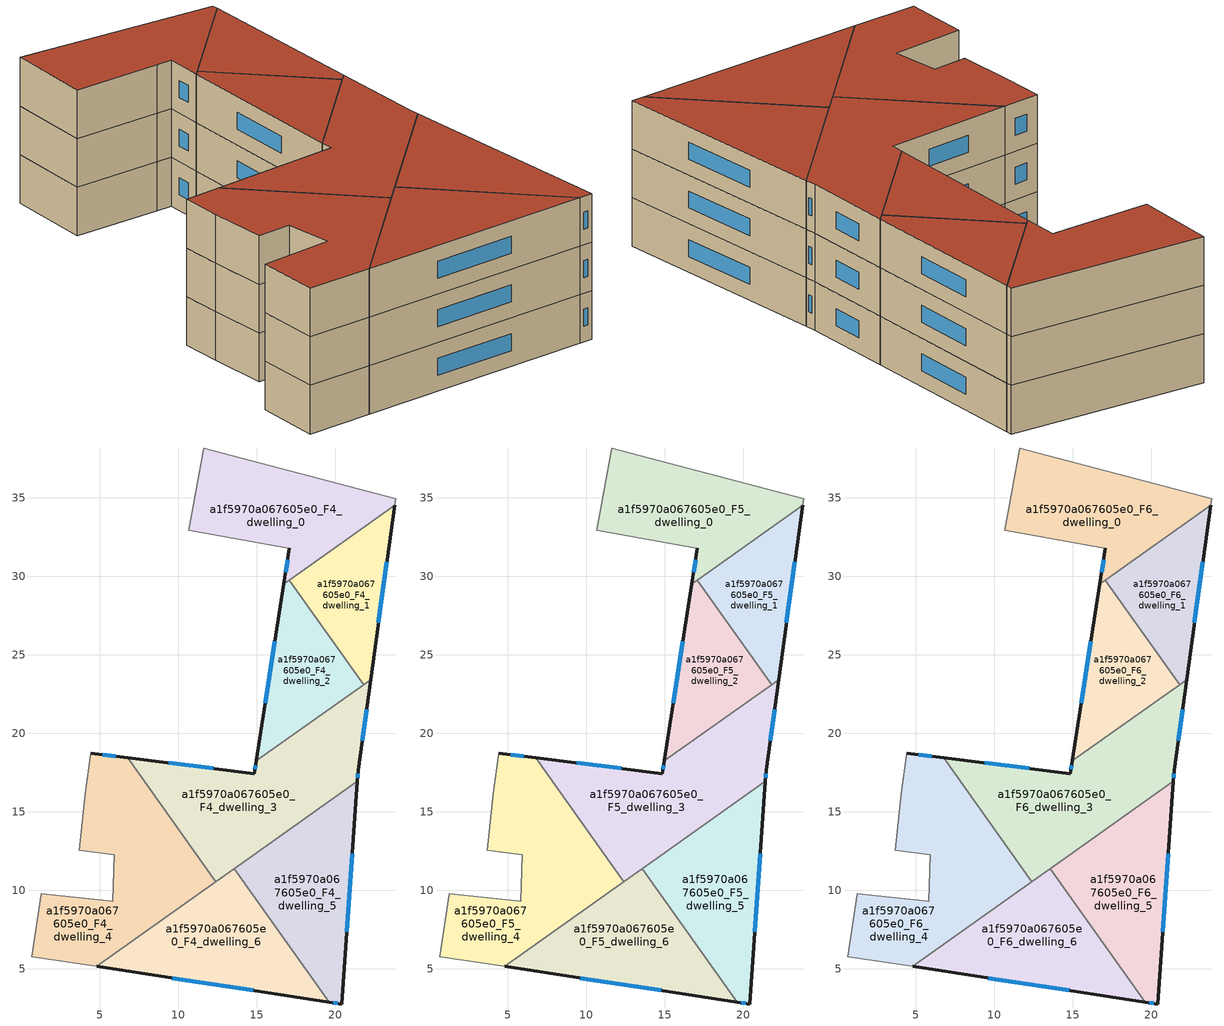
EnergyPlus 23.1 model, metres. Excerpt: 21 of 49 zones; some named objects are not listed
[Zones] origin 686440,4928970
a1f5970a067605e0_F4_dwelling_0
 floor to a1f5970a067605e0_F3_dwelling_0 (EU_floor_Construction): 23.86,34.93 23.8,34.53 16.74,29.51 17.1,31.77 16.15,31.93 10.68,32.93 11.63,38.17 z12
 wall outside (EU_wall_Construction): 17.1,31.77 16.74,29.51 z12:15
 wall adiabatic (EU_wall_Construction): 23.8,34.53 23.86,34.93 11.63,38.17 10.68,32.93 16.15,31.93 17.1,31.77 z12:15
 wall to a1f5970a067605e0_F4_dwelling_1 (EU_wall_Construction): 17.08,29.75 23.8,34.53 z12:15
 wall to a1f5970a067605e0_F4_dwelling_2 (EU_wall_Construction): 16.74,29.51 17.08,29.75 z12:15
 window (EU_Window_Construction): 16.98,31.04 16.86,30.25 z12.98:14.02
a1f5970a067605e0_F4_dwelling_1
 floor to a1f5970a067605e0_F3_dwelling_1 (EU_floor_Construction): 23.8,34.53 22.26,23.41 21.82,23.09 17.08,29.75 z12
 wall outside (EU_wall_Construction): 22.26,23.41 23.8,34.53 z12:15
 wall to a1f5970a067605e0_F4_dwelling_2 (EU_wall_Construction): 17.08,29.75 21.82,23.09 z12:15
 wall to a1f5970a067605e0_F4_dwelling_3 (EU_wall_Construction): 21.82,23.09 22.26,23.41 z12:15
 window (EU_Window_Construction): 22.76,27.03 23.3,30.91 z12.98:14.02
a1f5970a067605e0_F4_dwelling_2
 floor to a1f5970a067605e0_F3_dwelling_2 (EU_floor_Construction): 17.08,29.75 21.82,23.09 14.98,18.23 16.74,29.51 z12
 wall outside (EU_wall_Construction): 16.74,29.51 14.98,18.23 z12:15
 wall to a1f5970a067605e0_F4_dwelling_3 (EU_wall_Construction): 14.98,18.23 21.82,23.09 z12:15
 window (EU_Window_Construction): 16.17,25.85 15.56,21.9 z12.98:14.02
a1f5970a067605e0_F4_dwelling_3
 floor to a1f5970a067605e0_F3_dwelling_3 (EU_floor_Construction): 22.26,23.41 21.47,17.65 21.42,16.94 12.41,10.54 6.8,18.44 14.86,17.43 14.98,18.23 z12
 wall outside (EU_wall_Construction): 14.98,18.23 14.86,17.43 6.8,18.44 / 21.42,16.94 21.47,17.65 22.26,23.41 z12:15
 wall to a1f5970a067605e0_F4_dwelling_4 (EU_wall_Construction): 6.8,18.44 12.41,10.54 z12:15
 wall to a1f5970a067605e0_F4_dwelling_5 (EU_wall_Construction): 13.58,11.37 21.42,16.94 z12:15
 wall to a1f5970a067605e0_F4_dwelling_6 (EU_wall_Construction): 12.41,10.54 13.58,11.37 z12:15
 window (EU_Window_Construction): 12.24,17.76 9.42,18.11 / 14.94,17.97 14.9,17.69 / 21.73,19.52 22,21.54 / 21.43,17.17 21.45,17.42 z12.98:14.02
a1f5970a067605e0_F4_dwelling_4
 floor to a1f5970a067605e0_F3_dwelling_4 (EU_floor_Construction): 6.8,18.44 12.41,10.54 4.81,5.14 0.69,5.77 1.28,9.77 5.85,9.28 5.92,12.27 3.72,12.53 4.1,16.19 4.44,18.73 z12
 wall outside (EU_wall_Construction): 6.8,18.44 4.44,18.73 z12:15
 wall adiabatic (EU_wall_Construction): 4.44,18.73 4.1,16.19 3.72,12.53 5.92,12.27 5.85,9.28 1.28,9.77 0.69,5.77 4.81,5.14 z12:15
 wall to a1f5970a067605e0_F4_dwelling_6 (EU_wall_Construction): 4.81,5.14 12.41,10.54 z12:15
 window (EU_Window_Construction): 6.03,18.53 5.2,18.64 z12.98:14.02
a1f5970a067605e0_F4_dwelling_5
 floor to a1f5970a067605e0_F3_dwelling_5 (EU_floor_Construction): 21.42,16.94 20.44,2.75 19.61,2.88 13.58,11.37 z12
 wall outside (EU_wall_Construction): 19.61,2.88 20.44,2.75 21.42,16.94 z12:15
 wall to a1f5970a067605e0_F4_dwelling_6 (EU_wall_Construction): 13.58,11.37 19.61,2.88 z12:15
 window (EU_Window_Construction): 19.88,2.84 20.17,2.79 / 20.76,7.37 21.1,12.33 z12.98:14.02
a1f5970a067605e0_F4_dwelling_6
 floor to a1f5970a067605e0_F3_dwelling_6 (EU_floor_Construction): 13.58,11.37 19.61,2.88 4.81,5.14 z12
 wall outside (EU_wall_Construction): 4.81,5.14 19.61,2.88 z12:15
 window (EU_Window_Construction): 9.63,4.4 14.8,3.61 z12.98:14.02
a1f5970a067605e0_F5_dwelling_0
 floor to a1f5970a067605e0_F4_dwelling_0 (EU_floor_Construction): 23.86,34.93 23.8,34.53 16.74,29.51 17.1,31.77 16.15,31.93 10.68,32.93 11.63,38.17 z15
 wall outside (EU_wall_Construction): 17.1,31.77 16.74,29.51 z15:18
 wall adiabatic (EU_wall_Construction): 23.8,34.53 23.86,34.93 11.63,38.17 10.68,32.93 16.15,31.93 17.1,31.77 z15:18
 wall to a1f5970a067605e0_F5_dwelling_1 (EU_wall_Construction): 17.08,29.75 23.8,34.53 z15:18
 wall to a1f5970a067605e0_F5_dwelling_2 (EU_wall_Construction): 16.74,29.51 17.08,29.75 z15:18
 window (EU_Window_Construction): 16.98,31.04 16.86,30.25 z15.98:17.02
a1f5970a067605e0_F5_dwelling_1
 floor to a1f5970a067605e0_F4_dwelling_1 (EU_floor_Construction): 23.8,34.53 22.26,23.41 21.82,23.09 17.08,29.75 z15
 wall outside (EU_wall_Construction): 22.26,23.41 23.8,34.53 z15:18
 wall to a1f5970a067605e0_F5_dwelling_2 (EU_wall_Construction): 17.08,29.75 21.82,23.09 z15:18
 wall to a1f5970a067605e0_F5_dwelling_3 (EU_wall_Construction): 21.82,23.09 22.26,23.41 z15:18
 window (EU_Window_Construction): 22.76,27.03 23.3,30.91 z15.98:17.02
a1f5970a067605e0_F5_dwelling_2
 floor to a1f5970a067605e0_F4_dwelling_2 (EU_floor_Construction): 17.08,29.75 21.82,23.09 14.98,18.23 16.74,29.51 z15
 wall outside (EU_wall_Construction): 16.74,29.51 14.98,18.23 z15:18
 wall to a1f5970a067605e0_F5_dwelling_3 (EU_wall_Construction): 14.98,18.23 21.82,23.09 z15:18
 window (EU_Window_Construction): 16.17,25.85 15.56,21.9 z15.98:17.02
a1f5970a067605e0_F5_dwelling_3
 floor to a1f5970a067605e0_F4_dwelling_3 (EU_floor_Construction): 22.26,23.41 21.47,17.65 21.42,16.94 12.41,10.54 6.8,18.44 14.86,17.43 14.98,18.23 z15
 wall outside (EU_wall_Construction): 14.98,18.23 14.86,17.43 6.8,18.44 / 21.42,16.94 21.47,17.65 22.26,23.41 z15:18
 wall to a1f5970a067605e0_F5_dwelling_4 (EU_wall_Construction): 6.8,18.44 12.41,10.54 z15:18
 wall to a1f5970a067605e0_F5_dwelling_5 (EU_wall_Construction): 13.58,11.37 21.42,16.94 z15:18
 wall to a1f5970a067605e0_F5_dwelling_6 (EU_wall_Construction): 12.41,10.54 13.58,11.37 z15:18
 window (EU_Window_Construction): 12.24,17.76 9.42,18.11 / 14.94,17.97 14.9,17.69 / 21.73,19.52 22,21.54 / 21.43,17.17 21.45,17.42 z15.98:17.02
a1f5970a067605e0_F5_dwelling_4
 floor to a1f5970a067605e0_F4_dwelling_4 (EU_floor_Construction): 6.8,18.44 12.41,10.54 4.81,5.14 0.69,5.77 1.28,9.77 5.85,9.28 5.92,12.27 3.72,12.53 4.1,16.19 4.44,18.73 z15
 wall outside (EU_wall_Construction): 6.8,18.44 4.44,18.73 z15:18
 wall adiabatic (EU_wall_Construction): 4.44,18.73 4.1,16.19 3.72,12.53 5.92,12.27 5.85,9.28 1.28,9.77 0.69,5.77 4.81,5.14 z15:18
 wall to a1f5970a067605e0_F5_dwelling_6 (EU_wall_Construction): 4.81,5.14 12.41,10.54 z15:18
 window (EU_Window_Construction): 6.03,18.53 5.2,18.64 z15.98:17.02
a1f5970a067605e0_F5_dwelling_5
 floor to a1f5970a067605e0_F4_dwelling_5 (EU_floor_Construction): 21.42,16.94 20.44,2.75 19.61,2.88 13.58,11.37 z15
 wall outside (EU_wall_Construction): 19.61,2.88 20.44,2.75 21.42,16.94 z15:18
 wall to a1f5970a067605e0_F5_dwelling_6 (EU_wall_Construction): 13.58,11.37 19.61,2.88 z15:18
 window (EU_Window_Construction): 19.88,2.84 20.17,2.79 / 20.76,7.37 21.1,12.33 z15.98:17.02
a1f5970a067605e0_F5_dwelling_6
 floor to a1f5970a067605e0_F4_dwelling_6 (EU_floor_Construction): 13.58,11.37 19.61,2.88 4.81,5.14 z15
 wall outside (EU_wall_Construction): 4.81,5.14 19.61,2.88 z15:18
 window (EU_Window_Construction): 9.63,4.4 14.8,3.61 z15.98:17.02
a1f5970a067605e0_F6_dwelling_0
 floor to a1f5970a067605e0_F5_dwelling_0 (EU_floor_Construction): 23.86,34.93 23.8,34.53 16.74,29.51 17.1,31.77 16.15,31.93 10.68,32.93 11.63,38.17 z18
 wall outside (EU_wall_Construction): 17.1,31.77 16.74,29.51 z18:21
 wall adiabatic (EU_wall_Construction): 23.8,34.53 23.86,34.93 11.63,38.17 10.68,32.93 16.15,31.93 17.1,31.77 z18:21
 wall to a1f5970a067605e0_F6_dwelling_1 (EU_wall_Construction): 17.08,29.75 23.8,34.53 z18:21
 wall to a1f5970a067605e0_F6_dwelling_2 (EU_wall_Construction): 16.74,29.51 17.08,29.75 z18:21
 window (EU_Window_Construction): 16.98,31.04 16.86,30.25 z18.98:20.02
 roof outside (EU_roof_Construction): 23.8,34.53 23.86,34.93 11.63,38.17 10.68,32.93 16.15,31.93 17.1,31.77 16.74,29.51 z21
a1f5970a067605e0_F6_dwelling_1
 floor to a1f5970a067605e0_F5_dwelling_1 (EU_floor_Construction): 23.8,34.53 22.26,23.41 21.82,23.09 17.08,29.75 z18
 wall outside (EU_wall_Construction): 22.26,23.41 23.8,34.53 z18:21
 wall to a1f5970a067605e0_F6_dwelling_2 (EU_wall_Construction): 17.08,29.75 21.82,23.09 z18:21
 wall to a1f5970a067605e0_F6_dwelling_3 (EU_wall_Construction): 21.82,23.09 22.26,23.41 z18:21
 window (EU_Window_Construction): 22.76,27.03 23.3,30.91 z18.98:20.02
 roof outside (EU_roof_Construction): 22.26,23.41 23.8,34.53 17.08,29.75 21.82,23.09 z21
a1f5970a067605e0_F6_dwelling_2
 floor to a1f5970a067605e0_F5_dwelling_2 (EU_floor_Construction): 17.08,29.75 21.82,23.09 14.98,18.23 16.74,29.51 z18
 wall outside (EU_wall_Construction): 16.74,29.51 14.98,18.23 z18:21
 wall to a1f5970a067605e0_F6_dwelling_3 (EU_wall_Construction): 14.98,18.23 21.82,23.09 z18:21
 window (EU_Window_Construction): 16.17,25.85 15.56,21.9 z18.98:20.02
 roof outside (EU_roof_Construction): 21.82,23.09 17.08,29.75 16.74,29.51 14.98,18.23 z21
a1f5970a067605e0_F6_dwelling_3
 floor to a1f5970a067605e0_F5_dwelling_3 (EU_floor_Construction): 22.26,23.41 21.47,17.65 21.42,16.94 12.41,10.54 6.8,18.44 14.86,17.43 14.98,18.23 z18
 wall outside (EU_wall_Construction): 14.98,18.23 14.86,17.43 6.8,18.44 / 21.42,16.94 21.47,17.65 22.26,23.41 z18:21
 wall to a1f5970a067605e0_F6_dwelling_4 (EU_wall_Construction): 6.8,18.44 12.41,10.54 z18:21
 wall to a1f5970a067605e0_F6_dwelling_5 (EU_wall_Construction): 13.58,11.37 21.42,16.94 z18:21
 wall to a1f5970a067605e0_F6_dwelling_6 (EU_wall_Construction): 12.41,10.54 13.58,11.37 z18:21
 window (EU_Window_Construction): 12.24,17.76 9.42,18.11 / 14.94,17.97 14.9,17.69 / 21.73,19.52 22,21.54 / 21.43,17.17 21.45,17.42 z18.98:20.02
 roof outside (EU_roof_Construction): 21.42,16.94 21.47,17.65 22.26,23.41 14.98,18.23 14.86,17.43 6.8,18.44 12.41,10.54 z21
a1f5970a067605e0_F6_dwelling_4
 floor to a1f5970a067605e0_F5_dwelling_4 (EU_floor_Construction): 6.8,18.44 12.41,10.54 4.81,5.14 0.69,5.77 1.28,9.77 5.85,9.28 5.92,12.27 3.72,12.53 4.1,16.19 4.44,18.73 z18
 wall outside (EU_wall_Construction): 6.8,18.44 4.44,18.73 z18:21
 wall adiabatic (EU_wall_Construction): 4.44,18.73 4.1,16.19 3.72,12.53 5.92,12.27 5.85,9.28 1.28,9.77 0.69,5.77 4.81,5.14 z18:21
 wall to a1f5970a067605e0_F6_dwelling_6 (EU_wall_Construction): 4.81,5.14 12.41,10.54 z18:21
 window (EU_Window_Construction): 6.03,18.53 5.2,18.64 z18.98:20.02
 roof outside (EU_roof_Construction): 12.41,10.54 6.8,18.44 4.44,18.73 4.1,16.19 3.72,12.53 5.92,12.27 5.85,9.28 1.28,9.77 0.69,5.77 4.81,5.14 z21
a1f5970a067605e0_F6_dwelling_5
 floor to a1f5970a067605e0_F5_dwelling_5 (EU_floor_Construction): 21.42,16.94 20.44,2.75 19.61,2.88 13.58,11.37 z18
 wall outside (EU_wall_Construction): 19.61,2.88 20.44,2.75 21.42,16.94 z18:21
 wall to a1f5970a067605e0_F6_dwelling_6 (EU_wall_Construction): 13.58,11.37 19.61,2.88 z18:21
 window (EU_Window_Construction): 19.88,2.84 20.17,2.79 / 20.76,7.37 21.1,12.33 z18.98:20.02
 roof outside (EU_roof_Construction): 20.44,2.75 21.42,16.94 13.58,11.37 19.61,2.88 z21
a1f5970a067605e0_F6_dwelling_6
 floor to a1f5970a067605e0_F5_dwelling_6 (EU_floor_Construction): 13.58,11.37 19.61,2.88 4.81,5.14 z18
 wall outside (EU_wall_Construction): 4.81,5.14 19.61,2.88 z18:21
 window (EU_Window_Construction): 9.63,4.4 14.8,3.61 z18.98:20.02
 roof outside (EU_roof_Construction): 19.61,2.88 13.58,11.37 4.81,5.14 z21
[Building]
EU S2 Campaign: North Axis=0; Terrain=City; Solar Distribution=FullExterior
[Site:Location]
Bologna: Latitude=44.5; Longitude=11.25; Time Zone=1; Elevation=37
[SizingPeriod:WeatherFileDays]
AnnualSizingPeriod: Begin Month=1; Begin Day of Month=1; End Month=12; End Day of Month=31; Day of Week for Start Day=Monday; Use Weather File Daylight Saving Period=No; Use Weather File Rain and Snow Indicators=No
[MATERIAL]
EU_InternalMass_Material: Roughness=MediumRough; Thickness=0.1; Conductivity=1; Density=1800; Specific Heat=900; Thermal Absorptance=0.9; Solar Absorptance=0.7; Visible Absorptance=0.7
[MATERIAL:NOMASS] Roughness=MediumRough; Thermal Absorptance=0.9; Solar Absorptance=0.7; Visible Absorptance=0.7
Name | Thermal Resistance
EU_wall_NoMass | 0.905828
EU_roof_NoMass | 0.37593
EU_floor_NoMass | 0.67114
[WINDOWMATERIAL:SIMPLEGLAZINGSYSTEM]
EU_Window_SimpleGlazing: UFactor=4.52486; Solar Heat Gain Coefficient=0.85; Visible Transmittance=0.85
[CONSTRUCTION]
EU_wall_Construction: EU_wall_NoMass
EU_roof_Construction: EU_roof_NoMass
EU_floor_Construction: EU_floor_NoMass
EU_Window_Construction: EU_Window_SimpleGlazing
EU_InternalMass_Construction: EU_InternalMass_Material
[ZONE] Type=1; Multiplier=1; Ceiling Height=autocalculate; Floor Area=autocalculate; Part of Total Floor Area=Yes
Name | Volume
a1f5970a067605e0_F4_dwelling_0; a1f5970a067605e0_F5_dwelling_0; a1f5970a067605e0_F6_dwelling_0 | 168.056
a1f5970a067605e0_F4_dwelling_1; a1f5970a067605e0_F5_dwelling_1; a1f5970a067605e0_F6_dwelling_1 | 107.829
a1f5970a067605e0_F4_dwelling_2; a1f5970a067605e0_F5_dwelling_2; a1f5970a067605e0_F6_dwelling_2 | 107.833
a1f5970a067605e0_F4_dwelling_3; a1f5970a067605e0_F5_dwelling_3; a1f5970a067605e0_F6_dwelling_3 | 228.265
a1f5970a067605e0_F4_dwelling_4; a1f5970a067605e0_F5_dwelling_4; a1f5970a067605e0_F6_dwelling_4 | 228.254
a1f5970a067605e0_F4_dwelling_5; a1f5970a067605e0_F5_dwelling_5; a1f5970a067605e0_F6_dwelling_5 | 168.059
a1f5970a067605e0_F4_dwelling_6; a1f5970a067605e0_F5_dwelling_6; a1f5970a067605e0_F6_dwelling_6 | 168.029
[INTERNALMASS] Construction=EU_InternalMass_Construction
Name | Zone or ZoneList | Surface Area
a1f5970a067605e0_F4_dwelling_0_EU_InternalMass | a1f5970a067605e0_F4_dwelling_0 | 56.0191
a1f5970a067605e0_F4_dwelling_1_EU_InternalMass | a1f5970a067605e0_F4_dwelling_1 | 35.9411
a1f5970a067605e0_F4_dwelling_2_EU_InternalMass | a1f5970a067605e0_F4_dwelling_2 | 35.9466
a1f5970a067605e0_F4_dwelling_3_EU_InternalMass | a1f5970a067605e0_F4_dwelling_3 | 76.0867
a1f5970a067605e0_F4_dwelling_4_EU_InternalMass | a1f5970a067605e0_F4_dwelling_4 | 76.0852
a1f5970a067605e0_F4_dwelling_5_EU_InternalMass | a1f5970a067605e0_F4_dwelling_5 | 56.0223
a1f5970a067605e0_F4_dwelling_6_EU_InternalMass | a1f5970a067605e0_F4_dwelling_6 | 56.0122
a1f5970a067605e0_F5_dwelling_0_EU_InternalMass | a1f5970a067605e0_F5_dwelling_0 | 56.0191
a1f5970a067605e0_F5_dwelling_1_EU_InternalMass | a1f5970a067605e0_F5_dwelling_1 | 35.9411
a1f5970a067605e0_F5_dwelling_2_EU_InternalMass | a1f5970a067605e0_F5_dwelling_2 | 35.9466
a1f5970a067605e0_F5_dwelling_3_EU_InternalMass | a1f5970a067605e0_F5_dwelling_3 | 76.0867
a1f5970a067605e0_F5_dwelling_4_EU_InternalMass | a1f5970a067605e0_F5_dwelling_4 | 76.0852
a1f5970a067605e0_F5_dwelling_5_EU_InternalMass | a1f5970a067605e0_F5_dwelling_5 | 56.0223
a1f5970a067605e0_F5_dwelling_6_EU_InternalMass | a1f5970a067605e0_F5_dwelling_6 | 56.0122
a1f5970a067605e0_F6_dwelling_0_EU_InternalMass | a1f5970a067605e0_F6_dwelling_0 | 56.0191
a1f5970a067605e0_F6_dwelling_1_EU_InternalMass | a1f5970a067605e0_F6_dwelling_1 | 35.9411
a1f5970a067605e0_F6_dwelling_2_EU_InternalMass | a1f5970a067605e0_F6_dwelling_2 | 35.9466
a1f5970a067605e0_F6_dwelling_3_EU_InternalMass | a1f5970a067605e0_F6_dwelling_3 | 76.0867
a1f5970a067605e0_F6_dwelling_4_EU_InternalMass | a1f5970a067605e0_F6_dwelling_4 | 76.0852
a1f5970a067605e0_F6_dwelling_5_EU_InternalMass | a1f5970a067605e0_F6_dwelling_5 | 56.0223
a1f5970a067605e0_F6_dwelling_6_EU_InternalMass | a1f5970a067605e0_F6_dwelling_6 | 56.0122
[OTHEREQUIPMENT] Fuel Type=Electricity; Design Level Calculation Method=Watts/Area; Power per Zone Floor Area=1; Fraction Latent=0; Fraction Radiant=0; Fraction Lost=0; Carbon Dioxide Generation Rate=0; EndUse Subcategory=EU_Step8_InternalGains
Name | Zone or ZoneList or Space or SpaceList | Schedule
EU_Step8_InternalGain_a1f5970a067605e0_F4_dwelling_0_f000 | a1f5970a067605e0_F4_dwelling_0 | EU_Step8_GainSchedule_a1f5970a067605e0_F4_dwelling_0_f000
EU_Step8_InternalGain_a1f5970a067605e0_F4_dwelling_1_f000 | a1f5970a067605e0_F4_dwelling_1 | EU_Step8_GainSchedule_a1f5970a067605e0_F4_dwelling_1_f000
EU_Step8_InternalGain_a1f5970a067605e0_F4_dwelling_2_f000 | a1f5970a067605e0_F4_dwelling_2 | EU_Step8_GainSchedule_a1f5970a067605e0_F4_dwelling_2_f000
EU_Step8_InternalGain_a1f5970a067605e0_F4_dwelling_3_f000 | a1f5970a067605e0_F4_dwelling_3 | EU_Step8_GainSchedule_a1f5970a067605e0_F4_dwelling_3_f000
EU_Step8_InternalGain_a1f5970a067605e0_F4_dwelling_4_f000 | a1f5970a067605e0_F4_dwelling_4 | EU_Step8_GainSchedule_a1f5970a067605e0_F4_dwelling_4_f000
EU_Step8_InternalGain_a1f5970a067605e0_F4_dwelling_5_f000 | a1f5970a067605e0_F4_dwelling_5 | EU_Step8_GainSchedule_a1f5970a067605e0_F4_dwelling_5_f000
EU_Step8_InternalGain_a1f5970a067605e0_F4_dwelling_6_f000 | a1f5970a067605e0_F4_dwelling_6 | EU_Step8_GainSchedule_a1f5970a067605e0_F4_dwelling_6_f000
EU_Step8_InternalGain_a1f5970a067605e0_F5_dwelling_0_f000 | a1f5970a067605e0_F5_dwelling_0 | EU_Step8_GainSchedule_a1f5970a067605e0_F5_dwelling_0_f000
EU_Step8_InternalGain_a1f5970a067605e0_F5_dwelling_1_f000 | a1f5970a067605e0_F5_dwelling_1 | EU_Step8_GainSchedule_a1f5970a067605e0_F5_dwelling_1_f000
EU_Step8_InternalGain_a1f5970a067605e0_F5_dwelling_2_f000 | a1f5970a067605e0_F5_dwelling_2 | EU_Step8_GainSchedule_a1f5970a067605e0_F5_dwelling_2_f000
EU_Step8_InternalGain_a1f5970a067605e0_F5_dwelling_3_f000 | a1f5970a067605e0_F5_dwelling_3 | EU_Step8_GainSchedule_a1f5970a067605e0_F5_dwelling_3_f000
EU_Step8_InternalGain_a1f5970a067605e0_F5_dwelling_4_f000 | a1f5970a067605e0_F5_dwelling_4 | EU_Step8_GainSchedule_a1f5970a067605e0_F5_dwelling_4_f000
EU_Step8_InternalGain_a1f5970a067605e0_F5_dwelling_5_f000 | a1f5970a067605e0_F5_dwelling_5 | EU_Step8_GainSchedule_a1f5970a067605e0_F5_dwelling_5_f000
EU_Step8_InternalGain_a1f5970a067605e0_F5_dwelling_6_f000 | a1f5970a067605e0_F5_dwelling_6 | EU_Step8_GainSchedule_a1f5970a067605e0_F5_dwelling_6_f000
EU_Step8_InternalGain_a1f5970a067605e0_F6_dwelling_0_f000 | a1f5970a067605e0_F6_dwelling_0 | EU_Step8_GainSchedule_a1f5970a067605e0_F6_dwelling_0_f000
EU_Step8_InternalGain_a1f5970a067605e0_F6_dwelling_1_f000 | a1f5970a067605e0_F6_dwelling_1 | EU_Step8_GainSchedule_a1f5970a067605e0_F6_dwelling_1_f000
EU_Step8_InternalGain_a1f5970a067605e0_F6_dwelling_2_f000 | a1f5970a067605e0_F6_dwelling_2 | EU_Step8_GainSchedule_a1f5970a067605e0_F6_dwelling_2_f000
EU_Step8_InternalGain_a1f5970a067605e0_F6_dwelling_3_f000 | a1f5970a067605e0_F6_dwelling_3 | EU_Step8_GainSchedule_a1f5970a067605e0_F6_dwelling_3_f000
EU_Step8_InternalGain_a1f5970a067605e0_F6_dwelling_4_f000 | a1f5970a067605e0_F6_dwelling_4 | EU_Step8_GainSchedule_a1f5970a067605e0_F6_dwelling_4_f000
EU_Step8_InternalGain_a1f5970a067605e0_F6_dwelling_5_f000 | a1f5970a067605e0_F6_dwelling_5 | EU_Step8_GainSchedule_a1f5970a067605e0_F6_dwelling_5_f000
EU_Step8_InternalGain_a1f5970a067605e0_F6_dwelling_6_f000 | a1f5970a067605e0_F6_dwelling_6 | EU_Step8_GainSchedule_a1f5970a067605e0_F6_dwelling_6_f000
[ZONEVENTILATION:DESIGNFLOWRATE] Schedule=EU_AlwaysOn; Design Flow Rate Calculation Method=AirChanges/Hour; Air Changes per Hour=0.73129; Ventilation Type=Natural; Fan Pressure Rise=0; Fan Total Efficiency=1; Constant Term Coefficient=1; Temperature Term Coefficient=0; Velocity Term Coefficient=0; Velocity Squared Term Coefficient=0; Minimum Indoor Temperature=-100; Maximum Indoor Temperature=100; Delta Temperature=-100; Minimum Outdoor Temperature=-100; Maximum Outdoor Temperature=100; Maximum Wind Speed=40
Name | Zone or ZoneList or Space or SpaceList
EU_ConstantAir_a1f5970a067605e0_F4_dwelling_0 | a1f5970a067605e0_F4_dwelling_0
EU_ConstantAir_a1f5970a067605e0_F4_dwelling_1 | a1f5970a067605e0_F4_dwelling_1
EU_ConstantAir_a1f5970a067605e0_F4_dwelling_2 | a1f5970a067605e0_F4_dwelling_2
EU_ConstantAir_a1f5970a067605e0_F4_dwelling_3 | a1f5970a067605e0_F4_dwelling_3
EU_ConstantAir_a1f5970a067605e0_F4_dwelling_4 | a1f5970a067605e0_F4_dwelling_4
EU_ConstantAir_a1f5970a067605e0_F4_dwelling_5 | a1f5970a067605e0_F4_dwelling_5
EU_ConstantAir_a1f5970a067605e0_F4_dwelling_6 | a1f5970a067605e0_F4_dwelling_6
EU_ConstantAir_a1f5970a067605e0_F5_dwelling_0 | a1f5970a067605e0_F5_dwelling_0
EU_ConstantAir_a1f5970a067605e0_F5_dwelling_1 | a1f5970a067605e0_F5_dwelling_1
EU_ConstantAir_a1f5970a067605e0_F5_dwelling_2 | a1f5970a067605e0_F5_dwelling_2
EU_ConstantAir_a1f5970a067605e0_F5_dwelling_3 | a1f5970a067605e0_F5_dwelling_3
EU_ConstantAir_a1f5970a067605e0_F5_dwelling_4 | a1f5970a067605e0_F5_dwelling_4
EU_ConstantAir_a1f5970a067605e0_F5_dwelling_5 | a1f5970a067605e0_F5_dwelling_5
EU_ConstantAir_a1f5970a067605e0_F5_dwelling_6 | a1f5970a067605e0_F5_dwelling_6
EU_ConstantAir_a1f5970a067605e0_F6_dwelling_0 | a1f5970a067605e0_F6_dwelling_0
EU_ConstantAir_a1f5970a067605e0_F6_dwelling_1 | a1f5970a067605e0_F6_dwelling_1
EU_ConstantAir_a1f5970a067605e0_F6_dwelling_2 | a1f5970a067605e0_F6_dwelling_2
EU_ConstantAir_a1f5970a067605e0_F6_dwelling_3 | a1f5970a067605e0_F6_dwelling_3
EU_ConstantAir_a1f5970a067605e0_F6_dwelling_4 | a1f5970a067605e0_F6_dwelling_4
EU_ConstantAir_a1f5970a067605e0_F6_dwelling_5 | a1f5970a067605e0_F6_dwelling_5
EU_ConstantAir_a1f5970a067605e0_F6_dwelling_6 | a1f5970a067605e0_F6_dwelling_6
[HVACTEMPLATE:ZONE:IDEALLOADSAIRSYSTEM] System Availability Schedule=EU_AlwaysOn; Maximum Heating Supply Air Temperature=50; Minimum Cooling Supply Air Temperature=13; Maximum Heating Supply Air Humidity Ratio=0.0156; Minimum Cooling Supply Air Humidity Ratio=0.0077; Heating Limit=NoLimit; Cooling Limit=NoLimit; Heating Availability Schedule=EU_AlwaysOn; Cooling Availability Schedule=EU_CoolingOff; Dehumidification Control Type=ConstantSensibleHeatRatio; Cooling Sensible Heat Ratio=0.7; Dehumidification Setpoint=60; Humidification Control Type=None; Humidification Setpoint=30; Outdoor Air Method=None; Outdoor Air Flow Rate per Person=0.00944; Outdoor Air Flow Rate per Zone Floor Area=0; Outdoor Air Flow Rate per Zone=0; Demand Controlled Ventilation Type=None; Outdoor Air Economizer Type=NoEconomizer; Heat Recovery Type=None; Sensible Heat Recovery Effectiveness=0.7; Latent Heat Recovery Effectiveness=0.65
Name | Template Thermostat
a1f5970a067605e0_F4_dwelling_0 | EU_HeatOnly_a1f5970a067605e0_F4_dwelling_0
a1f5970a067605e0_F4_dwelling_1 | EU_HeatOnly_a1f5970a067605e0_F4_dwelling_1
a1f5970a067605e0_F4_dwelling_2 | EU_HeatOnly_a1f5970a067605e0_F4_dwelling_2
a1f5970a067605e0_F4_dwelling_3 | EU_HeatOnly_a1f5970a067605e0_F4_dwelling_3
a1f5970a067605e0_F4_dwelling_4 | EU_HeatOnly_a1f5970a067605e0_F4_dwelling_4
a1f5970a067605e0_F4_dwelling_5 | EU_HeatOnly_a1f5970a067605e0_F4_dwelling_5
a1f5970a067605e0_F4_dwelling_6 | EU_HeatOnly_a1f5970a067605e0_F4_dwelling_6
a1f5970a067605e0_F5_dwelling_0 | EU_HeatOnly_a1f5970a067605e0_F5_dwelling_0
a1f5970a067605e0_F5_dwelling_1 | EU_HeatOnly_a1f5970a067605e0_F5_dwelling_1
a1f5970a067605e0_F5_dwelling_2 | EU_HeatOnly_a1f5970a067605e0_F5_dwelling_2
a1f5970a067605e0_F5_dwelling_3 | EU_HeatOnly_a1f5970a067605e0_F5_dwelling_3
a1f5970a067605e0_F5_dwelling_4 | EU_HeatOnly_a1f5970a067605e0_F5_dwelling_4
a1f5970a067605e0_F5_dwelling_5 | EU_HeatOnly_a1f5970a067605e0_F5_dwelling_5
a1f5970a067605e0_F5_dwelling_6 | EU_HeatOnly_a1f5970a067605e0_F5_dwelling_6
a1f5970a067605e0_F6_dwelling_0 | EU_HeatOnly_a1f5970a067605e0_F6_dwelling_0
a1f5970a067605e0_F6_dwelling_1 | EU_HeatOnly_a1f5970a067605e0_F6_dwelling_1
a1f5970a067605e0_F6_dwelling_2 | EU_HeatOnly_a1f5970a067605e0_F6_dwelling_2
a1f5970a067605e0_F6_dwelling_3 | EU_HeatOnly_a1f5970a067605e0_F6_dwelling_3
a1f5970a067605e0_F6_dwelling_4 | EU_HeatOnly_a1f5970a067605e0_F6_dwelling_4
a1f5970a067605e0_F6_dwelling_5 | EU_HeatOnly_a1f5970a067605e0_F6_dwelling_5
a1f5970a067605e0_F6_dwelling_6 | EU_HeatOnly_a1f5970a067605e0_F6_dwelling_6
[SIZING:ZONE] Zone Cooling Design Supply Air Temperature Input Method=SupplyAirTemperature; Zone Cooling Design Supply Air Temperature=13; Zone Heating Design Supply Air Temperature Input Method=SupplyAirTemperature; Zone Heating Design Supply Air Temperature=50; Zone Cooling Design Supply Air Humidity Ratio=0.008; Zone Heating Design Supply Air Humidity Ratio=0.008; Cooling Design Air Flow Method=DesignDay; Cooling Design Air Flow Rate=0; Cooling Minimum Air Flow per Zone Floor Area=0.000762; Cooling Minimum Air Flow=0; Cooling Minimum Air Flow Fraction=0.2; Heating Design Air Flow Method=DesignDay; Heating Design Air Flow Rate=0; Heating Maximum Air Flow per Zone Floor Area=0.002032; Heating Maximum Air Flow=0.141576; Heating Maximum Air Flow Fraction=0.3; Account for Dedicated Outdoor Air System=No; Dedicated Outdoor Air System Control Strategy=NeutralSupplyAir; Dedicated Outdoor Air Low Setpoint Temperature for Design=autosize; Dedicated Outdoor Air High Setpoint Temperature for Design=autosize; Zone Load Sizing Method=Sensible Load Only No Latent Load; Zone Latent Cooling Design Supply Air Humidity Ratio Input Method=HumidityRatioDifference; Zone Cooling Design Supply Air Humidity Ratio Difference=0.005; Zone Latent Heating Design Supply Air Humidity Ratio Input Method=HumidityRatioDifference; Zone Humidification Design Supply Air Humidity Ratio Difference=0.005
a1f5970a067605e0_F4_dwelling_0; a1f5970a067605e0_F4_dwelling_1; a1f5970a067605e0_F4_dwelling_2; a1f5970a067605e0_F4_dwelling_3; a1f5970a067605e0_F4_dwelling_4; a1f5970a067605e0_F4_dwelling_5; a1f5970a067605e0_F4_dwelling_6; a1f5970a067605e0_F5_dwelling_0; a1f5970a067605e0_F5_dwelling_1; a1f5970a067605e0_F5_dwelling_2; a1f5970a067605e0_F5_dwelling_3; a1f5970a067605e0_F5_dwelling_4; a1f5970a067605e0_F5_dwelling_5; a1f5970a067605e0_F5_dwelling_6; a1f5970a067605e0_F6_dwelling_0; a1f5970a067605e0_F6_dwelling_1; a1f5970a067605e0_F6_dwelling_2; a1f5970a067605e0_F6_dwelling_3; a1f5970a067605e0_F6_dwelling_4; a1f5970a067605e0_F6_dwelling_5; a1f5970a067605e0_F6_dwelling_6
[SCHEDULE:CONSTANT]
Name | Hourly Value
EU_AlwaysOn | 1
EU_CoolingOff | 0
[SCHEDULE:FILE] Column Number=1; Rows to Skip at Top=0; Number of Hours of Data=8760; Column Separator=Comma; Interpolate to Timestep=No; Minutes per Item=60; Adjust Schedule for Daylight Savings=Yes
Name | File
EU_Step8_GainSchedule_a1f5970a067605e0_F4_dwelling_0_f000 | ../../schedules/a1f5970a067605e0/a1f5970a067605e0_F4_dwelling_0_f000_gain.csv
EU_Step8_GainSchedule_a1f5970a067605e0_F4_dwelling_1_f000 | ../../schedules/a1f5970a067605e0/a1f5970a067605e0_F4_dwelling_1_f000_gain.csv
EU_Step8_GainSchedule_a1f5970a067605e0_F4_dwelling_2_f000 | ../../schedules/a1f5970a067605e0/a1f5970a067605e0_F4_dwelling_2_f000_gain.csv
EU_Step8_GainSchedule_a1f5970a067605e0_F4_dwelling_3_f000 | ../../schedules/a1f5970a067605e0/a1f5970a067605e0_F4_dwelling_3_f000_gain.csv
EU_Step8_GainSchedule_a1f5970a067605e0_F4_dwelling_4_f000 | ../../schedules/a1f5970a067605e0/a1f5970a067605e0_F4_dwelling_4_f000_gain.csv
EU_Step8_GainSchedule_a1f5970a067605e0_F4_dwelling_5_f000 | ../../schedules/a1f5970a067605e0/a1f5970a067605e0_F4_dwelling_5_f000_gain.csv
EU_Step8_GainSchedule_a1f5970a067605e0_F4_dwelling_6_f000 | ../../schedules/a1f5970a067605e0/a1f5970a067605e0_F4_dwelling_6_f000_gain.csv
EU_Step8_GainSchedule_a1f5970a067605e0_F5_dwelling_0_f000 | ../../schedules/a1f5970a067605e0/a1f5970a067605e0_F5_dwelling_0_f000_gain.csv
EU_Step8_GainSchedule_a1f5970a067605e0_F5_dwelling_1_f000 | ../../schedules/a1f5970a067605e0/a1f5970a067605e0_F5_dwelling_1_f000_gain.csv
EU_Step8_GainSchedule_a1f5970a067605e0_F5_dwelling_2_f000 | ../../schedules/a1f5970a067605e0/a1f5970a067605e0_F5_dwelling_2_f000_gain.csv
EU_Step8_GainSchedule_a1f5970a067605e0_F5_dwelling_3_f000 | ../../schedules/a1f5970a067605e0/a1f5970a067605e0_F5_dwelling_3_f000_gain.csv
EU_Step8_GainSchedule_a1f5970a067605e0_F5_dwelling_4_f000 | ../../schedules/a1f5970a067605e0/a1f5970a067605e0_F5_dwelling_4_f000_gain.csv
EU_Step8_GainSchedule_a1f5970a067605e0_F5_dwelling_5_f000 | ../../schedules/a1f5970a067605e0/a1f5970a067605e0_F5_dwelling_5_f000_gain.csv
EU_Step8_GainSchedule_a1f5970a067605e0_F5_dwelling_6_f000 | ../../schedules/a1f5970a067605e0/a1f5970a067605e0_F5_dwelling_6_f000_gain.csv
EU_Step8_GainSchedule_a1f5970a067605e0_F6_dwelling_0_f000 | ../../schedules/a1f5970a067605e0/a1f5970a067605e0_F6_dwelling_0_f000_gain.csv
EU_Step8_GainSchedule_a1f5970a067605e0_F6_dwelling_1_f000 | ../../schedules/a1f5970a067605e0/a1f5970a067605e0_F6_dwelling_1_f000_gain.csv
EU_Step8_GainSchedule_a1f5970a067605e0_F6_dwelling_2_f000 | ../../schedules/a1f5970a067605e0/a1f5970a067605e0_F6_dwelling_2_f000_gain.csv
EU_Step8_GainSchedule_a1f5970a067605e0_F6_dwelling_3_f000 | ../../schedules/a1f5970a067605e0/a1f5970a067605e0_F6_dwelling_3_f000_gain.csv
EU_Step8_GainSchedule_a1f5970a067605e0_F6_dwelling_4_f000 | ../../schedules/a1f5970a067605e0/a1f5970a067605e0_F6_dwelling_4_f000_gain.csv
EU_Step8_GainSchedule_a1f5970a067605e0_F6_dwelling_5_f000 | ../../schedules/a1f5970a067605e0/a1f5970a067605e0_F6_dwelling_5_f000_gain.csv
EU_Step8_GainSchedule_a1f5970a067605e0_F6_dwelling_6_f000 | ../../schedules/a1f5970a067605e0/a1f5970a067605e0_F6_dwelling_6_f000_gain.csv
